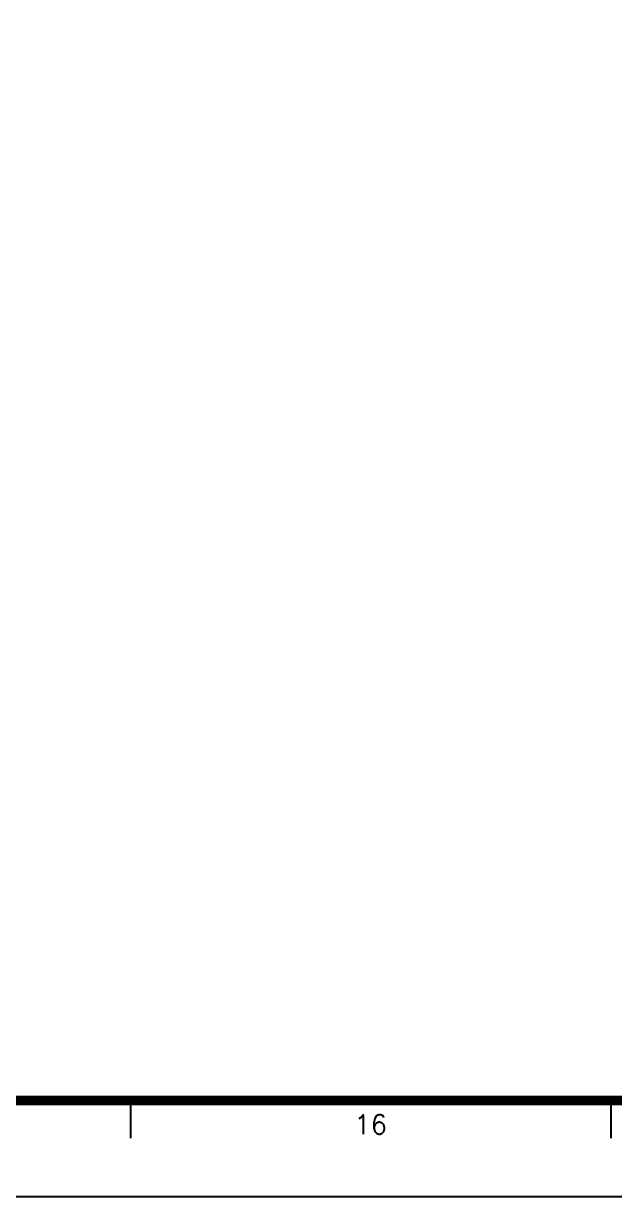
# Model space of a CAD drawing. Header units: inches. Extents: x 0 to 508000, y 0 to 738838.
# Drawn here: x 76385 to 82539, y 150738 to 162943 of the extents above; entities that cross this region are included whole.
import ezdxf
from ezdxf.enums import TextEntityAlignment as Align

# ---------------------------------------------------------------- set-up
doc = ezdxf.new("R2010")
doc.units = ezdxf.units.IN
doc.header["$LTSCALE"] = 1000
doc.header["$MEASUREMENT"] = 0
doc.layers.add('TK', color=7, linetype='Continuous', true_color=0xffffff)
doc.layers.add('ZG-图框层', color=4, linetype='Continuous', true_color=0x00ffff)
doc.styles.add('ISOCP', font='txt.shx', dxfattribs={"height": 0.2, "bigfont": 'gbcbig.shx'})

msp = doc.modelspace()

# ---------------------------------------------------------------- linework, layer by layer
at = {"layer": 'TK', "lineweight": -3}
for p, q in [((77500, 151738), (77500, 151347)), ((82500, 151738), (82500, 151347))]:
    msp.add_line(p, q, dxfattribs=at)
at = {"layer": 'ZG-图框层', "lineweight": -3}
msp.add_lwpolyline([(0, 150738), (89100, 150738), (89100, 192738), (0, 192738)], close=True, dxfattribs=at)
at = {"layer": 'ZG-图框层', "lineweight": -3, "const_width": 100}
msp.add_lwpolyline([(2500, 151738), (88100, 151738), (88100, 191738), (2500, 191738)], close=True, dxfattribs=at)

# ---------------------------------------------------------------- texts
at = {"layer": 'TK', "style": 'ISOCP'}
msp.add_text('16', height=200, dxfattribs=at).set_placement((80000, 151488), align=Align.MIDDLE_CENTER)

doc.saveas('drawing.dxf')
